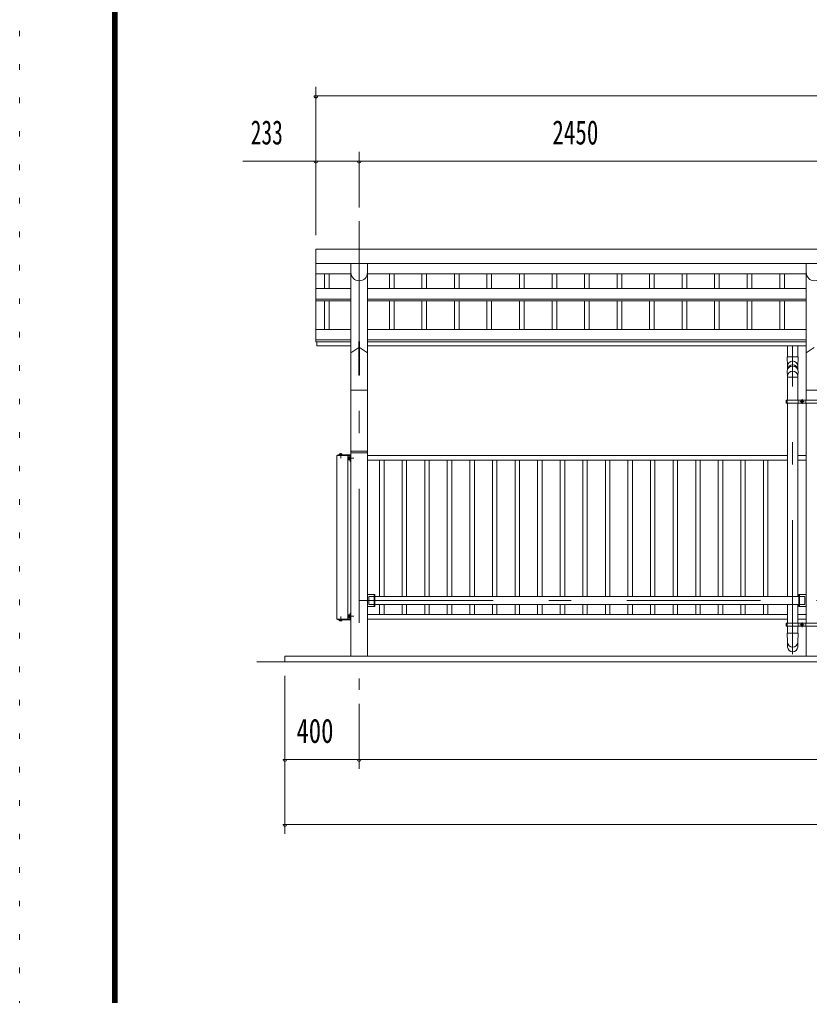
# Model space of a CAD drawing. Units: millimetres, scale not verified. Extents: x -26655 to 26659, y -10500 to 10500.
# Drawn here: x -3041 to 1209, y 0 to 5250 of the extents above; entities that cross this region are included whole.
import ezdxf
from ezdxf.enums import TextEntityAlignment as Align

# ---------------------------------------------------------------- set-up
doc = ezdxf.new("R2010")
doc.units = ezdxf.units.MM
doc.header["$LTSCALE"] = 60
doc.linetypes.add('USER3', pattern=[24, 12, -5, 2, -5])
doc.linetypes.add('USER4', pattern=[3, 0.5, -2.5])
for name, color, linetype, lineweight in [('0-2_1-05BOLD', 7, 'Continuous', 18), ('0-3_1-25CENTER', 3, 'USER3', 18), ('0-4_1-45THIN', 4, 'Continuous', 18), ('0-5_1-55DIM', 3, 'Continuous', 18), ('0-C_F-F1PAPER', 5, 'Continuous', 18), ('0-D_F-E_J_ADD', 5, 'USER4', 18)]:
    doc.layers.add(name, color=color, linetype=linetype, lineweight=lineweight)
doc.styles.add('ＭＳ ゴシック', font='')
doc.styles.get('ＭＳ ゴシック').set_extended_font_data('MS Gothic')

msp = doc.modelspace()

# ---------------------------------------------------------------- linework, layer by layer
at = {"layer": '0-2_1-05BOLD'}
for p, q in [((-1446.44, 4014.67), (-1446.44, 3515.47)), ((9219.56, 4014.67), (-1446.44, 4014.67)), ((-1446.44, 3937.52), (9219.56, 3937.52)), ((-1257.99, 3937.52), (-1257.99, 1824.67)), ((-1168.89, 3937.52), (-1168.89, 1824.67)), ((1192.01, 3937.52), (1192.01, 3202.67)), ((-1257.99, 3882.27), (-1446.44, 3882.27)), ((1192.01, 3882.27), (-1168.89, 3882.27)), ((-1446.44, 3802.96), (-1257.99, 3802.96)), ((-1168.89, 3802.96), (1192.01, 3802.96)), ((-1446.44, 3745.26), (-1257.99, 3745.26)), ((-1446.44, 3737.03), (-1257.99, 3737.03)), ((-1168.89, 3745.26), (1192.01, 3745.26)), ((-1168.89, 3737.03), (1192.01, 3737.03)), ((-1257.99, 3582.44), (-1446.44, 3582.44)), ((1192.01, 3582.44), (-1168.89, 3582.44)), ((-1257.99, 3527.34), (-1446.44, 3527.34)), ((-1211.19, 3517.89), (-1211.19, 3337.25)), ((1192.01, 3527.34), (-1168.89, 3527.34)), ((-1257.99, 3515.47), (-1446.44, 3515.47)), ((-1441.45, 3515.47), (-1441.45, 3494.67)), ((-1257.99, 3494.67), (-1441.45, 3494.67)), ((-1257.99, 3457.25), (-1215.69, 3485.19)), ((-1211.19, 3485.19), (-1168.89, 3457.25)), ((1192.01, 3515.47), (-1168.89, 3515.47)), ((1192.01, 3494.67), (-1168.89, 3494.67)), ((1091.06, 3435.05), (1091.06, 3494.67)), ((1146.06, 3435.05), (1146.06, 3494.67)), ((1234.31, 3485.19), (1192.01, 3457.25)), ((1148.06, 3435.05), (1089.06, 3435.05)), ((-1211.19, 3337.25), (-1215.69, 3337.25)), ((1089.06, 3358.18), (1091.06, 3332.34)), ((1091.06, 3332.34), (1091.06, 3202.67)), ((1091.06, 3325.4), (1146.06, 3325.4)), ((1148.05, 3358.31), (1146.06, 3332.34)), ((1146.06, 3202.67), (1146.06, 3332.34)), ((-1168.89, 3256.67), (-1257.99, 3256.67)), ((1192.01, 3256.67), (1281.11, 3256.67)), ((1089.46, 3202.67), (1089.46, 3186.67)), ((1147.66, 3202.67), (1147.66, 3186.67)), ((1190.41, 3202.67), (1190.41, 3186.67)), ((1089.46, 3194.67), (1083.36, 3194.67)), ((1288.81, 3186.67), (1083.36, 3186.67)), ((1091.06, 3186.67), (1091.06, 2146.02)), ((1146.06, 3186.67), (1146.06, 2146.02)), ((1169.03, 3200.44), (1164.03, 3197.56)), ((1164.03, 3197.56), (1164.03, 3191.78)), ((1174.03, 3197.56), (1169.03, 3200.44)), ((1192.01, 3186.67), (1192.01, 2002.67)), ((-1334.19, 2904.67), (-1262.19, 2904.67)), ((-1334.19, 2024.67), (-1334.19, 2904.67)), ((-1319.24, 2909.47), (-1319.24, 2907.87)), ((-1306.74, 2909.47), (-1319.24, 2909.47)), ((-1315.88, 2912.97), (-1315.88, 2909.47)), ((-1310.11, 2912.97), (-1310.11, 2909.47)), ((-1308.09, 2913.47), (-1307.22, 2912.97)), ((-1307.22, 2912.97), (-1307.22, 2909.47)), ((-1306.74, 2909.47), (-1306.74, 2907.87)), ((-1274.19, 2024.67), (-1274.19, 2904.67)), ((-1269.6, 2893.42), (-1264.79, 2893.42)), ((-1264.79, 2897.47), (-1262.79, 2897.47)), ((-1264.79, 2889.67), (-1262.79, 2891.67)), ((-1262.79, 2889.67), (-1264.79, 2887.67)), ((-1262.79, 2898.17), (-1262.79, 2881.17)), ((-1262.79, 2898.17), (-1261.19, 2898.17)), ((-1261.19, 2903.67), (-1261.19, 2872.87)), ((-1168.89, 2919.67), (-1257.99, 2919.67)), ((-1171.89, 2927.67), (-1254.99, 2927.67)), ((1091.06, 2904.67), (-1168.89, 2904.67)), ((1192.01, 2904.67), (1146.06, 2904.67)), ((-1269.6, 2885.92), (-1264.79, 2885.92)), ((-1269.6, 2882.16), (-1264.79, 2882.16)), ((-1262.79, 2881.17), (-1261.19, 2881.17)), ((-1257.99, 2872.87), (-1261.19, 2872.87)), ((1091.06, 2879.67), (-1168.89, 2879.67)), ((1192.01, 2879.67), (1146.06, 2879.67)), ((-1128.89, 2157.67), (-1168.89, 2157.67)), ((-1132.09, 2157.67), (-1132.09, 2091.67)), ((-1128.89, 2157.67), (-1128.89, 2091.67)), ((1152.01, 2157.67), (1152.01, 2091.67)), ((1152.01, 2157.67), (1192.01, 2157.67)), ((1155.21, 2157.67), (1155.21, 2091.67)), ((-1160.94, 2146.02), (-1160.94, 2103.32)), ((-1132.09, 2146.02), (-1160.94, 2146.02)), ((-1132.09, 2103.32), (-1160.94, 2103.32)), ((-1128.89, 2146.02), (1152.01, 2146.02)), ((-1128.89, 2103.32), (1152.01, 2103.32)), ((1091.06, 2103.32), (1091.06, 2002.67)), ((1146.06, 2103.32), (1146.06, 2002.67)), ((1155.21, 2146.02), (1184.06, 2146.02)), ((1155.21, 2103.32), (1184.06, 2103.32)), ((1184.06, 2146.02), (1184.06, 2103.32)), ((-1257.99, 2056.47), (-1261.19, 2056.47)), ((-1261.19, 2025.67), (-1261.19, 2056.47)), ((-1128.89, 2091.67), (-1168.89, 2091.67)), ((1091.06, 2049.67), (-1168.89, 2049.67)), ((1192.01, 2049.67), (1146.06, 2049.67)), ((1152.01, 2091.67), (1192.01, 2091.67)), ((-1334.19, 2024.67), (-1262.19, 2024.67)), ((-1319.24, 2019.87), (-1319.24, 2021.47)), ((-1306.74, 2019.87), (-1319.24, 2019.87)), ((-1315.88, 2016.38), (-1315.88, 2019.87)), ((-1310.11, 2016.38), (-1310.11, 2019.87)), ((-1308.09, 2015.87), (-1307.22, 2016.38)), ((-1307.22, 2016.38), (-1307.22, 2019.87)), ((-1306.74, 2019.87), (-1306.74, 2021.47)), ((-1270.3, 2045.97), (-1269.6, 2047.18)), ((-1270.3, 2033.37), (-1270.3, 2045.97)), ((-1270.3, 2033.37), (-1269.6, 2032.17)), ((-1269.6, 2047.18), (-1264.79, 2047.18)), ((-1269.6, 2043.42), (-1264.79, 2043.42)), ((-1269.6, 2035.92), (-1264.79, 2035.92)), ((-1269.6, 2032.17), (-1264.79, 2032.17)), ((-1264.79, 2047.47), (-1262.79, 2047.47)), ((-1264.79, 2031.87), (-1264.79, 2047.47)), ((-1262.79, 2039.67), (-1264.79, 2041.67)), ((-1264.79, 2039.67), (-1262.79, 2037.67)), ((-1264.79, 2031.87), (-1262.79, 2031.87)), ((-1262.79, 2031.17), (-1261.19, 2031.17)), ((1091.06, 2024.67), (-1168.89, 2024.67)), ((1083.36, 2002.67), (1083.36, 1986.67)), ((1288.81, 2002.67), (1083.36, 2002.67)), ((1089.46, 2002.67), (1089.46, 1986.67)), ((1192.01, 2024.67), (1146.06, 2024.67)), ((1147.66, 2002.67), (1147.66, 1986.67)), ((1169.03, 2000.44), (1164.03, 1997.56)), ((1164.03, 1997.56), (1164.03, 1991.78)), ((1174.03, 1997.56), (1169.03, 2000.44)), ((1190.41, 2002.67), (1190.41, 1986.67)), ((1089.46, 1994.67), (1083.36, 1994.67)), ((1288.81, 1986.67), (1083.36, 1986.67)), ((1148.06, 1949.76), (1089.06, 1949.76)), ((1091.06, 1900.1), (1089.06, 1949.76)), ((1091.06, 1986.67), (1091.06, 1949.76)), ((1146.06, 1986.67), (1146.06, 1949.76)), ((1192.01, 1986.67), (1192.01, 1824.67)), ((1091.06, 1874.26), (1091.06, 1900.1)), ((9536.56, 1794.67), (-1763.44, 1794.67))]:
    msp.add_line(p, q, dxfattribs=at)
for points in [[(-1211.19, 3517.89), (-1215.69, 3517.89), (-1215.69, 3337.25)], [(1091.06, 3367.29), (1091.06, 3385.38), (1089.06, 3435.05)], [(1148.06, 3435.05), (1146.06, 3385.38), (1146.06, 3367.28)], [(1288.81, 3202.67), (1083.36, 3202.67), (1083.36, 3186.67)], [(1174.03, 3197.56), (1174.03, 3191.78), (1169.03, 3188.9), (1164.03, 3191.78)], [(-1262.19, 2907.87), (-1327.99, 2907.87), (-1327.99, 2904.67)], [(-1308.09, 2913.47), (-1317.89, 2913.47), (-1318.77, 2912.97), (-1318.77, 2909.47)], [(-1270.3, 2895.97), (-1269.6, 2897.18), (-1264.79, 2897.18)], [(-1270.3, 2895.97), (-1270.3, 2883.37), (-1269.6, 2882.16)], [(-1264.79, 2897.47), (-1264.79, 2881.87), (-1262.79, 2881.87)], [(-1262.79, 2031.17), (-1262.79, 2048.17), (-1261.19, 2048.17)], [(-1262.19, 2021.47), (-1327.99, 2021.47), (-1327.99, 2024.67)], [(-1308.09, 2015.87), (-1317.89, 2015.87), (-1318.77, 2016.38), (-1318.77, 2019.87)], [(1174.03, 1997.56), (1174.03, 1991.78), (1169.03, 1988.9), (1164.03, 1991.78)], [(1148.06, 1949.76), (1146.06, 1900.1), (1146.06, 1874.26)], [(9386.56, 1824.67), (-1613.44, 1824.67), (-1613.44, 1794.67)]]:
    msp.add_lwpolyline(points, dxfattribs=at)
for centre, radius in [((1169.03, 3194.67), 6.25), ((1169.03, 3194.67), 4.9), ((1169.03, 1994.67), 6.25), ((1169.03, 1994.67), 4.9)]:
    msp.add_circle(centre, radius, dxfattribs=at)
for centre, radius, start, end in [((-1213.44, 3889.22), 44.55, 180, 0), ((1236.56, 3889.22), 44.55, 180, 0), ((1118.56, 3385.68), 27.55, 3.55867, 176.44133), ((1118.56, 3356.47), 29.55, 3.56303, 176.43697), ((1118.56, 3364.98), 27.55, 3.55867, 176.44133), ((1118.56, 3331.36), 27.55, 3.55867, 176.44133), ((-1317.32, 2911.15), 2.32, 51.45377, 90), ((-1312.99, 2904.96), 8.51, 70.16867, 109.82912), ((-1308.66, 2911.15), 2.32, 90, 128.53143), ((-1267.42, 2895.3), 2.88, 180, 220.72682), ((-1259.83, 2889.67), 10.46, 158.9763, 201.02541), ((-1262.19, 2903.67), 4.2, 0, 90), ((-1262.19, 2903.67), 1, 0, 90), ((-1254.99, 2924.67), 3, 90, 180), ((-1171.89, 2924.67), 3, 0, 90), ((-1267.42, 2884.04), 2.88, 139.27318, 180), ((-1317.32, 2018.19), 2.32, 270, 308.54623), ((-1312.99, 2024.38), 8.51, 250.17088, 289.83133), ((-1308.66, 2018.19), 2.32, 231.46857, 270), ((-1267.42, 2045.3), 2.88, 180, 220.72682), ((-1267.42, 2034.04), 2.88, 139.27318, 180), ((-1259.83, 2039.67), 10.46, 158.97459, 201.0237), ((-1262.19, 2025.67), 1, 270, 0), ((-1262.19, 2025.67), 4.2, 270, 0), ((1118.56, 1901.08), 27.55, 183.55867, 356.44133), ((1118.56, 1875.97), 27.55, 183.56303, 356.43697)]:
    msp.add_arc(centre, radius, start, end, dxfattribs=at)
at = {"layer": '0-3_1-25CENTER'}
for p, q in [((-1213.44, 4164.67), (-1213.44, 1644.67)), ((1118.56, 1836.31), (1118.56, 3494.67)), ((1169.03, 3207.17), (1169.03, 3182.17)), ((1181.53, 3194.67), (1156.53, 3194.67)), ((-1312.99, 2916.38), (-1312.99, 2890.19)), ((-1274.3, 2889.67), (-1242.39, 2889.67)), ((-1213.44, 2124.67), (8986.56, 2124.67)), ((-1312.99, 2012.96), (-1312.99, 2039.15)), ((-1274.3, 2039.67), (-1242.39, 2039.67)), ((1169.03, 2007.17), (1169.03, 1982.17)), ((1181.53, 1994.67), (1156.53, 1994.67))]:
    msp.add_line(p, q, dxfattribs=at)
at = {"layer": '0-4_1-45THIN'}
for p, q in [((-1400.94, 3882.27), (-1400.94, 3802.96)), ((-1375.94, 3882.27), (-1375.94, 3802.96)), ((-1050.94, 3882.27), (-1050.94, 3802.96)), ((-1025.94, 3882.27), (-1025.94, 3802.96)), ((-875.94, 3882.27), (-875.94, 3802.96)), ((-850.94, 3882.27), (-850.94, 3802.96)), ((-700.94, 3882.27), (-700.94, 3802.96)), ((-675.94, 3882.27), (-675.94, 3802.96)), ((-525.94, 3882.27), (-525.94, 3802.96)), ((-500.94, 3882.27), (-500.94, 3802.96)), ((-350.94, 3882.27), (-350.94, 3802.96)), ((-325.94, 3882.27), (-325.94, 3802.96)), ((-175.94, 3882.27), (-175.94, 3802.96)), ((-150.94, 3882.27), (-150.94, 3802.96)), ((-0.94, 3882.27), (-0.94, 3802.96)), ((24.06, 3882.27), (24.06, 3802.96)), ((174.06, 3882.27), (174.06, 3802.96)), ((199.06, 3882.27), (199.06, 3802.96)), ((349.06, 3882.27), (349.06, 3802.96)), ((374.06, 3882.27), (374.06, 3802.96)), ((524.06, 3882.27), (524.06, 3802.96)), ((549.06, 3882.27), (549.06, 3802.96)), ((699.06, 3882.27), (699.06, 3802.96)), ((724.06, 3882.27), (724.06, 3802.96)), ((874.06, 3882.27), (874.06, 3802.96)), ((899.06, 3882.27), (899.06, 3802.96)), ((1049.06, 3882.27), (1049.06, 3802.96)), ((1074.06, 3882.27), (1074.06, 3802.96)), ((-1400.94, 3737.03), (-1400.94, 3582.44)), ((-1375.94, 3737.03), (-1375.94, 3582.44)), ((-1050.94, 3737.03), (-1050.94, 3582.44)), ((-1025.94, 3737.03), (-1025.94, 3582.44)), ((-875.94, 3737.03), (-875.94, 3582.44)), ((-850.94, 3737.03), (-850.94, 3582.44)), ((-700.94, 3737.03), (-700.94, 3582.44)), ((-675.94, 3737.03), (-675.94, 3582.44)), ((-525.94, 3737.03), (-525.94, 3582.44)), ((-500.94, 3737.03), (-500.94, 3582.44)), ((-350.94, 3737.03), (-350.94, 3582.44)), ((-325.94, 3737.03), (-325.94, 3582.44)), ((-175.94, 3737.03), (-175.94, 3582.44)), ((-150.94, 3737.03), (-150.94, 3582.44)), ((-0.94, 3737.03), (-0.94, 3582.44)), ((24.06, 3737.03), (24.06, 3582.44)), ((174.06, 3737.03), (174.06, 3582.44)), ((199.06, 3737.03), (199.06, 3582.44)), ((349.06, 3737.03), (349.06, 3582.44)), ((374.06, 3737.03), (374.06, 3582.44)), ((524.06, 3737.03), (524.06, 3582.44)), ((549.06, 3737.03), (549.06, 3582.44)), ((699.06, 3737.03), (699.06, 3582.44)), ((724.06, 3737.03), (724.06, 3582.44)), ((874.06, 3737.03), (874.06, 3582.44)), ((899.06, 3737.03), (899.06, 3582.44)), ((1049.06, 3737.03), (1049.06, 3582.44)), ((1074.06, 3737.03), (1074.06, 3582.44)), ((-1103.94, 2879.67), (-1103.94, 2146.02)), ((-1079.94, 2879.67), (-1079.94, 2146.02)), ((-982.44, 2879.67), (-982.44, 2146.02)), ((-958.44, 2879.67), (-958.44, 2146.02)), ((-860.94, 2879.67), (-860.94, 2146.02)), ((-836.94, 2879.67), (-836.94, 2146.02)), ((-739.44, 2879.67), (-739.44, 2146.02)), ((-715.44, 2879.67), (-715.44, 2146.02)), ((-617.94, 2879.67), (-617.94, 2146.02)), ((-593.94, 2879.67), (-593.94, 2146.02)), ((-496.44, 2879.67), (-496.44, 2146.02)), ((-472.44, 2879.67), (-472.44, 2146.02)), ((-374.94, 2879.67), (-374.94, 2146.02)), ((-350.94, 2879.67), (-350.94, 2146.02)), ((-253.44, 2879.67), (-253.44, 2146.02)), ((-229.44, 2879.67), (-229.44, 2146.02)), ((-131.94, 2879.67), (-131.94, 2146.02)), ((-107.94, 2879.67), (-107.94, 2146.02)), ((-10.44, 2879.67), (-10.44, 2146.02)), ((13.56, 2879.67), (13.56, 2146.02)), ((111.06, 2879.67), (111.06, 2146.02)), ((135.06, 2879.67), (135.06, 2146.02)), ((232.56, 2879.67), (232.56, 2146.02)), ((256.56, 2879.67), (256.56, 2146.02)), ((354.06, 2879.67), (354.06, 2146.02)), ((378.06, 2879.67), (378.06, 2146.02)), ((475.56, 2879.67), (475.56, 2146.02)), ((499.56, 2879.67), (499.56, 2146.02)), ((597.06, 2879.67), (597.06, 2146.02)), ((621.06, 2879.67), (621.06, 2146.02)), ((718.56, 2879.67), (718.56, 2146.02)), ((742.56, 2879.67), (742.56, 2146.02)), ((840.06, 2879.67), (840.06, 2146.02)), ((864.06, 2879.67), (864.06, 2146.02)), ((961.56, 2879.67), (961.56, 2146.02)), ((985.56, 2879.67), (985.56, 2146.02)), ((-1103.94, 2103.32), (-1103.94, 2049.67)), ((-1079.94, 2103.32), (-1079.94, 2049.67)), ((-982.44, 2103.32), (-982.44, 2049.67)), ((-958.44, 2103.32), (-958.44, 2049.67)), ((-860.94, 2103.32), (-860.94, 2049.67)), ((-836.94, 2103.32), (-836.94, 2049.67)), ((-739.44, 2103.32), (-739.44, 2049.67)), ((-715.44, 2103.32), (-715.44, 2049.67)), ((-617.94, 2103.32), (-617.94, 2049.67)), ((-593.94, 2103.32), (-593.94, 2049.67)), ((-496.44, 2103.32), (-496.44, 2049.67)), ((-472.44, 2103.32), (-472.44, 2049.67)), ((-374.94, 2103.32), (-374.94, 2049.67)), ((-350.94, 2103.32), (-350.94, 2049.67)), ((-253.44, 2103.32), (-253.44, 2049.67)), ((-229.44, 2103.32), (-229.44, 2049.67)), ((-131.94, 2103.32), (-131.94, 2049.67)), ((-107.94, 2103.32), (-107.94, 2049.67)), ((-10.44, 2103.32), (-10.44, 2049.67)), ((13.56, 2103.32), (13.56, 2049.67)), ((111.06, 2103.32), (111.06, 2049.67)), ((135.06, 2103.32), (135.06, 2049.67)), ((232.56, 2103.32), (232.56, 2049.67)), ((256.56, 2103.32), (256.56, 2049.67)), ((354.06, 2103.32), (354.06, 2049.67)), ((378.06, 2103.32), (378.06, 2049.67)), ((475.56, 2103.32), (475.56, 2049.67)), ((499.56, 2103.32), (499.56, 2049.67)), ((597.06, 2103.32), (597.06, 2049.67)), ((621.06, 2103.32), (621.06, 2049.67)), ((718.56, 2103.32), (718.56, 2049.67)), ((742.56, 2103.32), (742.56, 2049.67)), ((840.06, 2103.32), (840.06, 2049.67)), ((864.06, 2103.32), (864.06, 2049.67)), ((961.56, 2103.32), (961.56, 2049.67)), ((985.56, 2103.32), (985.56, 2049.67))]:
    msp.add_line(p, q, dxfattribs=at)
at = {"layer": '0-5_1-55DIM'}
for p, q in [((-1446.44, 4089.67), (-1446.44, 4888.67)), ((-1436.44, 4838.67), (-1456.44, 4838.67)), ((-1446.44, 4838.67), (9219.56, 4838.67)), ((-1213.44, 4239.67), (-1213.44, 4538.67)), ((-1838.94, 4488.67), (9612.06, 4488.67)), ((-1436.44, 4488.67), (-1456.44, 4488.67)), ((-1203.44, 4488.67), (-1223.44, 4488.67)), ((-1613.44, 1719.67), (-1613.44, 869.67)), ((-1213.44, 1569.67), (-1213.44, 1219.67)), ((-1603.44, 1269.67), (-1623.44, 1269.67)), ((-1613.44, 1269.67), (9386.56, 1269.67)), ((-1203.44, 1269.67), (-1223.44, 1269.67)), ((-1603.44, 919.67), (-1623.44, 919.67)), ((-1613.44, 919.67), (9386.56, 919.67))]:
    msp.add_line(p, q, dxfattribs=at)
for centre in [(-1446.44, 4838.67), (-1446.44, 4488.67), (-1213.44, 4488.67), (-1613.44, 1269.67), (-1213.44, 1269.67), (-1613.44, 919.67)]:
    msp.add_arc(centre, 10, 180, 0, dxfattribs=at)
at = {"layer": '0-C_F-F1PAPER'}
for p, q in [((-2541.11, 10100), (-2541.11, -10000)), ((-2538.61, 10097.5), (-2538.61, -9997.5)), ((-2533.61, 10092.5), (-2533.61, -9992.5)), ((-2528.61, 10087.5), (-2528.61, -9987.5)), ((-2523.61, 10082.5), (-2523.61, -9982.5)), ((-2521.11, 10080), (-2521.11, -9980)), ((-2518.61, 10077.5), (-2518.61, -9977.5))]:
    msp.add_line(p, q, dxfattribs=at)
for points in [[(-2536.11, 10095), (-2536.11, -9995), (26153.89, -9995), (26153.89, 10095)], [(-2531.11, 10090), (-2531.11, -9990), (26148.89, -9990), (26148.89, 10090)], [(-2526.11, 10085), (-2526.11, -9985), (26143.89, -9985), (26143.89, 10085)], [(-2516.11, 10075), (-2516.11, -9975), (26133.89, -9975), (26133.89, 10075)]]:
    msp.add_lwpolyline(points, dxfattribs=at)
at = {"layer": '0-D_F-E_J_ADD'}
msp.add_lwpolyline([(-3041.11, -10500), (-3041.11, 10500), (26658.89, 10500)], dxfattribs=at)

# ---------------------------------------------------------------- texts
at = {"layer": '0-5_1-55DIM', "color": 7, "style": 'ＭＳ ゴシック'}
for s, width, p in [('233', 0.65, (-1797.12, 4538.67)), ('2450', 0.7, (-174.45, 4538.67)), ('400', 0.75, (-1551.07, 1319.67))]:
    msp.add_text(s, height=130.2, dxfattribs=dict(at, width=width)).set_placement(p, align=Align.BOTTOM_LEFT)

doc.saveas('drawing.dxf')
